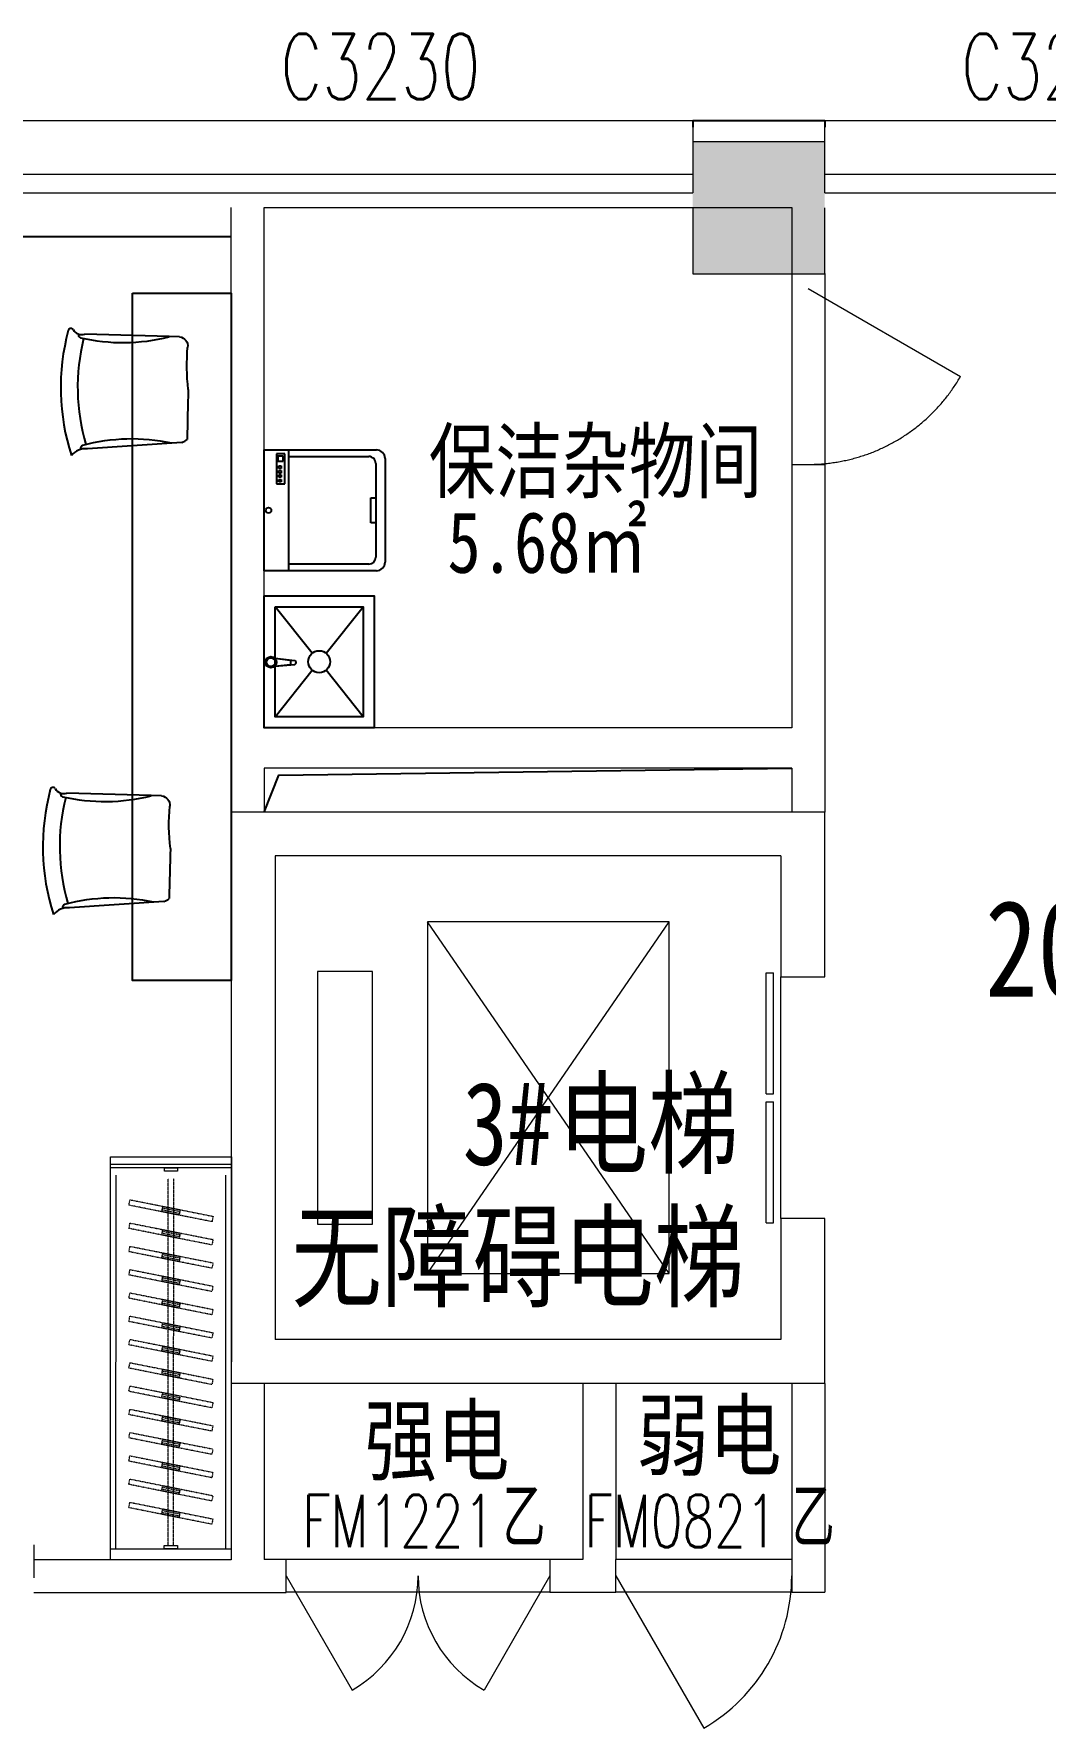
# Model space of a CAD drawing. Header units: millimetres. Extents: x 33621 to 401573, y -91663 to 133135.
# Drawn here: x 364233 to 368833, y 51327 to 59035 of the extents above; entities that cross this region are included whole.
import ezdxf

# ---------------------------------------------------------------- set-up
doc = ezdxf.new("R2010")
doc.units = ezdxf.units.MM
doc.header["$LTSCALE"] = 10
doc.linetypes.add('DASH', pattern=[0.35, 0.25, -0.1])
doc.linetypes.add('HIDDEN', pattern=[0.375, 0.25, -0.125, 0, 0])
doc.layers.get('0').update_dxf_attribs({"color": 253})
for name, color, linetype in [('3', 253, 'Continuous'), ('FC-Text Annotation', 253, 'Continuous'), ('FF-FIXT', 253, 'Continuous'), ('P-活动家具', 253, 'Continuous'), ('PUB_TEXT', 253, 'Continuous'), ('SURFACE', 253, 'Continuous'), ('WINDOW_TEXT', 253, 'Continuous'), ('家具', 253, 'Continuous'), ('平面家具', 253, 'Continuous')]:
    doc.layers.add(name, color=color, linetype=linetype)
for name, color, linetype, lineweight in [('COLUMN', 253, 'Continuous', 0), ('FF-Door【门】', 253, 'Continuous', 0), ('FF-Text【平面文字】', 253, 'Continuous', 0), ('PUB_HATCH', 253, 'Continuous', 0), ('RC-Text【天花文字】', 253, 'Continuous', 0), ('STAIR', 253, 'Continuous', 0), ('WALL', 253, 'Continuous', 0), ('Wall【墙体】', 253, 'Continuous', 0), ('WINDOW', 253, 'Continuous', 0), ('Xline【辅助线】', 253, 'Continuous', 0)]:
    doc.layers.add(name, color=color, linetype=linetype, lineweight=lineweight)
doc.layers.add('审图', color=253, linetype='Continuous', plot=False)
doc.styles.add('_TCH_WINDOW', font='SIMPLEX', dxfattribs={"bigfont": 'GBCBIG'})
doc.styles.add('宋体', font='', dxfattribs={"width": 0.7})
doc.styles.add('文字', font='')
doc.styles.get('宋体').set_extended_font_data('SimSun')
doc.styles.get('文字').set_extended_font_data('SimSun')

# ---------------------------------------------------------------- blocks, each defined once
blk = doc.blocks.new('$TCHSYS$LDOR22D')
for p, q in [((-0.5166666666663638, 0.8332552583810156), (-0.0166666666667101, 0.8332552583810156)), ((-0.5166666666663638, 0.8332552583810156), (-0.5166666666663638, 0.6666666666662593)), ((-0.0166666666667101, 0.8332552583810156), (-0.0166666666667101, 0.6666666666662593)), ((0.0166666666666089, 0.8332552583810156), (0.0166666666666089, 0.6666666666662593)), ((0.0166666666666089, 0.8332552583810156), (0.5166666666662572, 0.8332552583810156)), ((0.5166666666662572, 0.8332552583810156), (0.5166666666662572, 0.6666666666662593)), ((-0.5166666666663638, 0.6666666666662593), (-0.0166666666667101, 0.6666666666662593)), ((0.0166666666666089, 0.6666666666662593), (0.5166666666662572, 0.6666666666662593)), ((-0.5000000000000071, 0.4999999999999858), (0.5000000000000373, 0.4999999999999858))]:
    blk.add_line(p, q)
blk = doc.blocks.new('$WINLIB2D$00000004')
for p, q in [((-0.5, 0.5), (0.5, 0.5)), ((-0.5, 0.5), (-0.5, -0.5)), ((0.5, -0.5), (0.5, 0.5)), ((-0.5, 0.2405796575893152), (0.5, 0.2405796575893152)), ((-0.5, -0.5), (0.5, -0.5))]:
    blk.add_line(p, q)
blk = doc.blocks.new('$DorLib2D$00000214')
at = {"color": 0}
blk.add_line((0.4999999999999894, 1.07e-14), (4.62e-14, 0.8660254037843593), dxfattribs=at)
blk.add_arc((0.5000000000005472, -6.359e-13), 1.0000000000008, 120.0000000001199, 180, dxfattribs=at)
blk = doc.blocks.new('$DorLib2D$00000215')
at = {"color": 0}
for p, q in [((-0.4999999999999912, 7.1e-15), (-0.2500000000000249, 0.4330127018921673)), ((0.5000000000000089, 7.1e-15), (0.2500000000000355, 0.4330127018921708))]:
    blk.add_line(p, q, dxfattribs=at)
for centre, radius, start, end in [((-0.4999999999992113, 3.837e-13), 0.4999999999992167, 0, 60.00000000009565), ((0.4999999999988507, 5.151e-13), 0.4999999999989192, 119.9999999999043, 180)]:
    blk.add_arc(centre, radius, start, end, dxfattribs=at)
blk = doc.blocks.new('DOORBLK101')
at = {"layer": 'FF-Door【门】'}
blk.add_line((-0.5, 0), (2e-16, 0.8660254037844385), dxfattribs=at)
at = {"layer": 'FF-Door【门】', "color": 8, "linetype": 'HIDDEN', "ltscale": 15}
blk.add_arc((-0.5, 0), 1, 0, 60, dxfattribs=at)
blk = doc.blocks.new('海龙_0410133832')
at = {"lineweight": -2, "ltscale": 2000, "extrusion": (0, 0, -1)}
for p, q in [((-250.4814920825884, 250.9152745548636), (-202.9058710373938, 252.5107043785975)), ((-202.9058710373938, 252.5107043785975), (180.3771511455997, 263.002603050787)), ((-260.8231167327613, -229.0906620933674), (169.1363584157079, -258.7381702344865))]:
    blk.add_line(p, q, dxfattribs=at)
at = {"lineweight": -2, "ltscale": 2000}
for centre, radius, start, end in [((-244.5593457808718, 208.2773810653016), 43.04720406771158, 97.90744834462814, 186.7843208407771), ((-1223.925048934296, 121.2741380422376), 940.1954223093635, 353.3045730743446, 4.998443159194793), ((-33.54617583751679, -1062.573687927331), 850.2949417570466, 74.75722154571996, 102.1885129233308), ((187.1622762912884, -253.6813167138025), 11.83592781052614, 332.553307667227, 76.10529319764981)]:
    blk.add_arc(centre, radius, start, end, dxfattribs=at)
at = {"lineweight": -2, "ltscale": 2000, "extrusion": (0, 0, -1)}
for centre, radius, start, end in [((-7.407113285735249, 1075.23450935632), 850.3798827065905, 256.8724024432494, 284.3023172104441), ((709.0299087939784, 21.17320996476337), 922.3274847479588, 166.0708309121065, 196.3976377039118), ((-194.3530593356117, 307.0304845455102), 46.1928604712681, 209.9777740011005, 287.6111626774812), ((-198.2009738255292, 258.679219558835), 11.83592781052614, 155.0217762758342, 258.5737617746236), ((-244.2599322209135, 277.1021658647805), 12.03215742649005, 34.68695533580354, 170.3230532542185), ((716.8307728134095, 19.58889045380056), 1006.972571262419, 165.0640736330461, 197.8535782961731), ((30168.43154142145, -805.6727746408432), 29889.46676121572, 178.4330502894095, 178.8692912170718), ((253.070069661364, -186.7473977045156), 43.04720406771155, 280.3759169254544, 317.4548662459425), ((-178.0805099401623, -339.0920648607425), 80.85014674147565, 83.64858049140464, 141.8366641180724)]:
    blk.add_arc(centre, radius, start, end, dxfattribs=at)
blk = doc.blocks.new('海龙0109184221')
at = {"layer": '平面家具', "color": 43, "linetype": 'ByBlock'}
blk.add_lwpolyline([(21.37271260702982, 3126.702316760319), (-428.6272873547859, 3126.702319241362), (-428.6158233364112, 2.4810433388e-06), (21.38417662540451, 0)], close=True, dxfattribs=at)
for p in [(56.98548890510574, 2676.925160036655), (138.4854889051057, 588.703067554161)]:
    blk.add_blockref('海龙_0410133832', p, dxfattribs=at)
blk = doc.blocks.new('trb')
at = {"layer": '家具', "linetype": 'Continuous'}
for p, q in [((537096472.0017095, 3532331297.998846), (537096682.9582691, 3532331129.233599)), ((537096701.6966256, 3532331300.00441), (537096710.1369843, 3532331208.085575)), ((537096701.6966256, 3532331300.00441), (537096709.2115637, 3532331229.813963)), ((537096737.55285, 3532331299.540461), (537096727.7084105, 3532331208.085575)), ((537096737.55285, 3532331299.540461), (537096728.4991843, 3532331229.813963)), ((537096761.04515, 3532331129.233599), (537096972.0017096, 3532331297.998846)), ((537096472.0017095, 3532330897.998846), (537096682.9582691, 3532331066.764094)), ((537096761.04515, 3532331066.764094), (537096972.0017096, 3532330897.998846))]:
    blk.add_line(p, q, dxfattribs=at)
for points in [[(537097022.0017095, 3532331347.998847), (537097022.0017095, 3532330847.998846), (537096422.0017095, 3532330847.998846), (537096422.0017095, 3532331347.998847)], [(537096972.0017096, 3532331297.998846), (537096972.0017096, 3532330897.998846), (537096472.0017095, 3532330897.998846), (537096472.0017095, 3532331297.998846)]]:
    blk.add_lwpolyline(points, close=True, dxfattribs=at)
for centre, radius in [((537096719.8542863, 3532331317.513102), 25.22409493467421), ((537096719.8542863, 3532331317.513102), 20.03222849535814), ((537096722.0017095, 3532331097.998846), 50)]:
    blk.add_circle(centre, radius, dxfattribs=at)
for centre, radius, start, end in [((537096718.855374, 3532331244.372034), 17.46254520879447, 236.4780158779987, 303.5219841220012), ((537096718.9226974, 3532331213.936471), 10.55564958480861, 213.6618492306398, 326.3381507693602)]:
    blk.add_arc(centre, radius, start, end, dxfattribs=at)
blk = doc.blocks.new('ZL_01189999')
at = {"layer": 'FF-FIXT', "linetype": 'Continuous'}
for p, q in [((235.1445002465043, -4.293397069e-07), (-235.144499754766, 0)), ((-274.9994997859467, -38.95999996829778), (-274.999500230886, -549.9867749605328)), ((-244.9251113506034, -73.92398519814014), (-244.9251116819214, -437.2630902947857)), ((213.0411117705516, -42.75598560273647), (-213.0411113167647, -42.75598521810024)), ((-56.62581306858919, -42.75598535966127), (-56.62581308721565, -64.24552837014198)), ((-56.62581308721565, -64.24552837014198), (2.072192729e-07, -64.24552842509001)), ((2.072192729e-07, -64.24552842509001), (56.62581350211985, -64.24552847351879)), ((56.62581350211985, -64.24552847351879), (56.62581351352855, -42.75598546583205)), ((244.9251114248764, -437.2630907380953), (244.9251117329113, -73.92398563865572)), ((274.9994997445028, -549.986775457859), (274.999500230886, -38.96000046376139)), ((-271.8619673654903, -437.2630902742967), (274.9994998516049, -437.2630907706916)), ((121.1551183909177, -456.7080325921997), (257.7557970900088, -456.7080327263101)), ((121.1551183681004, -494.2047665677964), (121.1551183909177, -456.7080325921997)), ((257.7557970900088, -456.7080327263101), (257.7557970827911, -494.2047666981816)), ((257.7557970827911, -494.2047666981816), (121.1551183681004, -494.2047665677964)), ((129.9538284097798, -473.2310512904077), (129.9538284139707, -483.1488797990605)), ((140.8314596496057, -473.2310513034462), (129.9538284097798, -473.2310512904077)), ((129.9538284139707, -483.1488797990605), (140.8314596379641, -483.1488798055797)), ((140.8314596379641, -483.1488798055797), (140.8314596496057, -473.2310513034462)), ((161.1363158107269, -473.231051323004), (150.2586845948826, -473.2310513164848)), ((150.2586845948826, -473.2310513164848), (150.2586845825426, -483.1488798130303)), ((150.2586845825426, -483.1488798130303), (161.1363157925661, -483.1488798232749)), ((161.1363157925661, -483.1488798232749), (161.1363158107269, -473.231051323004)), ((169.8384208034258, -473.2310513313859), (169.838420785265, -483.1488798316568)), ((180.7160519994795, -473.2310513434931), (169.8384208034258, -473.2310513313859)), ((169.838420785265, -483.1488798316568), (180.7160520039033, -483.1488798456266)), ((180.7160520039033, -483.1488798456266), (180.7160519994795, -473.2310513434931)), ((190.8684523939155, -473.231051349081), (190.8684523832053, -483.1488798493519)), ((201.7460835962556, -473.2310513593256), (190.8684523939155, -473.231051349081)), ((190.8684523832053, -483.1488798493519), (201.7460835850798, -483.1488798642531)), ((201.7460835850798, -483.1488798642531), (201.7460835962556, -473.2310513593256)), ((223.8878771609161, -487.5876695727929), (223.8878771751188, -464.4279505349695)), ((223.8878771751188, -464.4279505349695), (246.466471967753, -464.4279505545273)), ((246.4664719628636, -487.5876695867628), (223.8878771609161, -487.5876695727929)), ((246.466471967753, -464.4279505545273), (246.4664719628636, -487.5876695867628)), ((-274.999500230886, -549.9867749605328), (274.9994997445028, -549.986775457859))]:
    blk.add_line(p, q, dxfattribs=at)
at = {"layer": 'FF-FIXT', "linetype": 'Continuous', "extrusion": (0, 0, -1)}
for centre, major_axis, ratio, start_param, end_param in [((-235.1444997838698, -38.96000000275672), (-39.85500000571919, -7.8608965e-09), 0.9775435953725558, 1.1208763e-09, 1.570796327744823), ((-213.0411113400478, -73.92398522142321), (-31.88400000206082, -3.43914963e-08), 0.9775435955022276, 2.02852e-09, 1.570796328606429), ((213.0411117528565, -73.92398560978472), (-31.88399999461024, -4.89605655e-08), 0.9775435956722383, 1.570796329053116, 3.141592656085787), ((235.1445002078544, -38.96000042837113), (-39.8550000061847, 4.97431851e-08), 0.9775435953611676, 1.570796326518881, 3.141592653208218)]:
    blk.add_ellipse(centre, major_axis=major_axis, ratio=ratio, start_param=start_param, end_param=end_param, dxfattribs=at)
at = {"layer": 'FF-FIXT', "linetype": 'Continuous', "extrusion": (0, 0, -0.9999999999999998)}
blk.add_ellipse((-2.253800631e-07, -530.1355529529973), major_axis=(-12.77775263884322, -1.253208248e-07), ratio=0.9775435958008358, start_param=1.57079632665277, end_param=7.853981633832356, dxfattribs=at)
blk = doc.blocks.new('海龙0826144329')
at = {"color": 8}
for points in [[(-29.57368529075757, 1769.017199303955), (-29.56602701405063, 1784.017197349109), (30.43396516609937, 1783.986564242048), (30.42630688939244, 1768.986566196894)], [(-29.57368529075757, 1769.017199303955), (-29.56602701405063, 1784.017197349109), (30.43396516609937, 1783.986564242048), (30.42630688939244, 1768.986566196894)], [(29.57368529029191, 65.12507671560161), (29.56602701311931, 50.12507867068052), (-30.43396516656503, 50.15571177774109), (-30.4263068898581, 65.15570982266217)]]:
    blk.add_lwpolyline(points, close=True, dxfattribs=at)
for points in [[(-250.4339364939369, 50.26803317014127), (-249.5659983409569, 1750.268046203302)], [(249.5659983404912, 50.0127572780475), (250.4339364930056, 1750.012770311208)]]:
    blk.add_lwpolyline(points, dxfattribs=at)
at = {"color": 8, "linetype": 'DASH', "ltscale": 0.006}
for points in [[(-12.92630917066708, 65.14677516650409), (-12.07368757156655, 1735.14679210959)], [(12.07368757110089, 65.1340113717597), (12.92630917020142, 1735.134028315078)]]:
    blk.add_lwpolyline(points, dxfattribs=at)
for points in [[(186.6884599807672, 1538.465851631714), (-190.8754763319157, 1613.768401363399), (-185.9857003754005, 1638.285540085053), (191.5782359372824, 1562.982990353135)], [(37.1339137791656, 1568.293484966969), (-41.32093013031408, 1583.940768028144), (-36.4311541733332, 1608.457906749798), (42.02368973568082, 1592.810623688623)], [(38.6008465657942, 1575.648626583395), (-39.85399734321982, 1591.29590964457), (-37.89808696042746, 1601.102765133371), (40.55675694858655, 1585.455482072197)], [(186.6344015495851, 1432.58349869051), (-190.9295347630978, 1507.886048422428), (-186.0397588065825, 1532.403187143849), (191.5241775061003, 1457.100637412164)], [(37.07985534798354, 1462.411132025765), (-41.37498856149614, 1478.05841508694), (-36.48521260451526, 1502.575553808594), (41.96963130449876, 1486.928270747419)], [(38.54678813461215, 1469.766273642191), (-39.90805577440188, 1485.413556703366), (-37.95214539160952, 1495.220412192168), (40.50269851740449, 1479.573129130993)], [(186.5803431184031, 1326.701145749306), (-190.9835931942798, 1402.003695481224), (-186.0938172377646, 1426.520834202645), (191.4701190749183, 1351.21828447096)], [(37.02579691633582, 1356.528779084561), (-41.42904699267819, 1372.176062145736), (-36.53927103616297, 1396.69320086739), (41.9155728733167, 1381.045917806216)], [(38.49272970343008, 1363.88392070122), (-39.96211420558393, 1379.531203762162), (-38.00620382279158, 1389.338059250964), (40.44864008622243, 1373.690776189789)], [(186.526284687221, 1220.818792808102), (-191.0376516254619, 1296.12134254002), (-186.1478756689466, 1320.638481261674), (191.4160606437363, 1245.335931529756)], [(36.97173848515376, 1250.646426143357), (-41.48310542386025, 1266.293709204532), (-36.59332946734503, 1290.810847926186), (41.86151444166898, 1275.163564865011)], [(38.43867127224803, 1258.001567760017), (-40.01617263676599, 1273.648850821191), (-38.06026225443929, 1283.45570630976), (40.39458165504038, 1267.808423248585)], [(186.4722262555733, 1114.936439866898), (-191.0917100566439, 1190.238989598816), (-186.2019341001287, 1214.75612832047), (191.3620022125542, 1139.453578588553)], [(36.91768005397171, 1144.764073202386), (-41.53716385504231, 1160.411356263561), (-36.64738789852709, 1184.928494984982), (41.80745601048693, 1169.281211923808)], [(38.38461284106598, 1152.119214818813), (-40.07023106794804, 1167.766497879987), (-38.11432068562135, 1177.573353368556), (40.34052322385832, 1161.926070307381)], [(186.4181678243913, 1009.054086925694), (-191.1457684882916, 1084.356636657612), (-186.2559925313107, 1108.873775379266), (191.3079437813721, 1033.571225647349)], [(186.3641093932092, 903.1717339844909), (-191.1998269194737, 978.4742837164085), (-186.3100509624928, 1002.991422438062), (191.2538853497244, 927.688872706145)], [(36.86362162278965, 1038.881720261183), (-41.59122228622436, 1054.529003322357), (-36.70144632970914, 1079.046142043778), (41.75339757930487, 1063.398858982604)], [(38.33055440988392, 1046.236861877609), (-40.1242894991301, 1061.884144938783), (-38.16837911680341, 1071.691000427352), (40.28646479221061, 1056.043717366177)], [(36.8095631916076, 932.9993673199787), (-41.64528071740642, 948.6466503811534), (-36.7555047608912, 973.1637891025748), (41.69933914812282, 957.5165060416329)], [(38.27649597870186, 940.3545089364051), (-40.17834793077781, 956.0017919975797), (-38.22243754798547, 965.8086474861484), (40.23240636102855, 950.1613644249736)], [(186.3100509620272, 797.2893810435198), (-191.2538853506557, 872.5919307752047), (-186.3641093941405, 897.1090694968589), (191.1998269185423, 821.8065197649412)], [(36.75550476042554, 827.1170143787749), (-41.69933914858847, 842.7642974399496), (-36.80956319207326, 867.2814361616037), (41.64528071694076, 851.6341531004291)], [(38.22243754705414, 834.4721559952013), (-40.23240636195987, 850.119439056376), (-38.27649597916752, 859.9262945449447), (40.1783479298465, 844.2790114837698)], [(186.2559925308451, 691.407028102316), (-191.3079437818378, 766.7095778340008), (-186.4181678253226, 791.226716555655), (191.1457684873603, 715.9241668237373)], [(36.70144632924348, 721.234661437571), (-41.7533975802362, 736.8819444987457), (-36.86362162325532, 761.3990832203999), (41.5912222857587, 745.7518001592252)], [(38.16837911587209, 728.5898030539973), (-40.28646479314192, 744.2370861151721), (-38.33055441034958, 754.0439416039735), (40.12428949866444, 738.3966585427988)], [(186.201934099663, 585.5246751611121), (-191.3620022130199, 660.827224892797), (-186.4722262565046, 685.3443636144511), (191.0917100561782, 610.0418138827663)], [(36.64738789759577, 615.3523084963672), (-41.80745601141825, 630.9995915575417), (-36.91768005490303, 655.516730279196), (41.53716385457665, 639.8694472180213)], [(38.11432068469003, 622.7074501127936), (-40.34052322432398, 638.3547331739682), (-38.38461284153164, 648.1615886627696), (40.07023106748238, 632.5143056015949)], [(186.147875668481, 479.6423222199082), (-191.4160606442019, 554.9448719518259), (-186.5262846876867, 579.4620106732472), (191.0376516249962, 504.1594609415624)], [(36.59332946641371, 509.4699555551633), (-41.86151444260031, 525.1172386163379), (-36.97173848608509, 549.6343773379922), (41.48310542339459, 533.9870942768174)], [(38.06026225350797, 516.8250971715897), (-40.39458165550604, 532.4723802327643), (-38.43867127271369, 542.2792357215658), (40.01617263630032, 526.631952660391)], [(186.0938172372989, 373.7599692787044), (-191.470119075384, 449.0625190106221), (-186.5803431188687, 473.5796577320434), (190.9835931938141, 398.2771080003585)], [(36.53927103523165, 403.5876026139594), (-41.91557287378237, 419.2348856751341), (-37.02579691726715, 443.7520243967883), (41.42904699174687, 428.1047413356136)], [(38.00620382232592, 410.9427442306187), (-40.4486400866881, 426.5900272917933), (-38.49272970436141, 436.3968827803619), (39.96211420511827, 420.7495997191872)], [(186.0397588056512, 267.8776163375005), (-191.524177506566, 343.1801660694182), (-186.6344015500508, 367.6973047910724), (190.9295347626321, 292.3947550591547)], [(36.48521260404959, 297.7052496727556), (-41.96963130496442, 313.3525327339303), (-37.0798553484492, 337.8696714555845), (41.37498856056481, 322.2223883944098)], [(37.95214539114386, 305.0603912894148), (-40.50269851787016, 320.7076743505895), (-38.54678813554347, 330.5145298391581), (39.90805577393621, 314.8672467779834)], [(185.9857003744691, 161.9952633962966), (-191.5782359382138, 237.2978131282143), (-186.6884599812329, 261.8149518498685), (190.8754763309844, 186.5124021179508)], [(36.43115417286754, 191.8228967317845), (-42.02368973614648, 207.4701797929592), (-37.13391377963126, 231.9873185143806), (41.32093012938276, 216.3400354532059)], [(37.8980869599618, 199.178038348211), (-40.55675694951787, 214.8253214093856), (-38.60084656672552, 224.6321768979542), (39.85399734228849, 208.9848938367795)]]:
    blk.add_lwpolyline(points, close=True, dxfattribs=at)
blk.add_lwpolyline([(274.5659950822592, 49.99999348353594), (274.5404674927704, 2.328306e-10), (-275.459460824728, 0.2808034813497215), (-275.4339332357049, 50.28079696488567)], close=True)
at = {"layer": 'FF-Text【平面文字】'}
for points in [[(-275.459460824728, 0.2808034813497215), (-274.5404674937017, 1800.280803481349), (275.4594608242623, 1800), (274.5404674927704, 0)], [(-274.5659950827248, 1784.14228253602), (-274.5404674937017, 1834.142276019557), (275.4594608242623, 1833.861472538207), (275.4339332347736, 1783.861479054904)]]:
    blk.add_lwpolyline(points, close=True, dxfattribs=at)

msp = doc.modelspace()

# ---------------------------------------------------------------- hatches: boundary and pattern name
at = {"layer": 'PUB_HATCH'}
msp.add_hatch(color=256, dxfattribs=at).paths.add_polyline_path([(367230.5022837231, 57943.68022458977), (367830.5022837231, 57943.68022458977), (367830.5022837231, 58543.68022458976), (367230.5022837231, 58543.68022458976)])

# ---------------------------------------------------------------- linework, layer by layer
at = {"layer": '3'}
msp.add_lwpolyline([(365280.5022837112, 55494.81875124224), (365347.1109424669, 55663.18232198991), (367680.5022837173, 55694.81875124457)], dxfattribs=at)
at = {"layer": 'COLUMN'}
for p, q in [((367830.5022837231, 58543.68022458976), (367230.5022837231, 58543.68022458976)), ((367230.5022838377, 58243.68022462818), (367230.5022837231, 57943.68022458977)), ((367830.5022837231, 57943.68022458977), (367830.5022836342, 58243.68022462656)), ((367230.5022837231, 57943.68022458977), (367830.5022837231, 57943.68022458977))]:
    msp.add_line(p, q, dxfattribs=at)
at = {"layer": 'P-活动家具', "color": 8, "linetype": 'DASH'}
msp.add_line((365129.0097102679, 58111.40316870179), (360629.0097100993, 58111.40316870179), dxfattribs=at)
at = {"layer": 'STAIR'}
for p, q in [((367123.2576966908, 53394.81875124387), (366023.2576966907, 54994.81875124318)), ((366023.2576966907, 53394.81875124387), (367123.2576966908, 54994.81875124318)), ((366023.2576966907, 54994.81875124318), (366023.2576966907, 53394.81875124387)), ((367123.2576966908, 54994.81875124318), (366023.2576966907, 54994.81875124318)), ((367123.2576966908, 53394.81875124387), (367123.2576966908, 54994.81875124318)), ((365523.2576966908, 54769.81875124644), (365523.2576966908, 53619.81875124364)), ((365773.2576966907, 54769.81875124644), (365523.2576966908, 54769.81875124644)), ((365773.2576966907, 53619.81875124364), (365773.2576966907, 54769.81875124644)), ((365523.2576966908, 53619.81875124364), (365773.2576966907, 53619.81875124364)), ((366023.2576966907, 53394.81875124387), (367123.2576966908, 53394.81875124387))]:
    msp.add_line(p, q, dxfattribs=at)
at = {"layer": 'SURFACE'}
for p, q in [((367230.5022837341, 58641.40316864336), (367230.5022837341, 58611.403168655)), ((367230.5022837341, 58641.40316864336), (367530.5022837289, 58641.40316865499)), ((367530.5022837154, 58641.40316865547), (367830.5022837341, 58641.40316864336)), ((367830.5022837341, 58641.40316864336), (367830.5022837341, 58611.40316865546))]:
    msp.add_line(p, q, dxfattribs=at)
at = {"layer": 'WALL'}
for p, q in [((367830.5022836828, 55494.81875128043), (365130.5022837117, 55494.81875128043)), ((365130.5022837117, 55494.81875128043), (365130.5022837117, 52894.81875129347)), ((367830.5022837257, 54744.81875147041), (367830.5022836828, 55494.81875128043)), ((367630.5022837843, 55294.81875128136), (365330.5022837117, 55294.81875128136)), ((365330.5022837117, 55294.81875128136), (365330.5022837117, 53094.81875119498)), ((367630.5022837843, 55294.81875128136), (367630.5022837266, 54744.81875147041)), ((367630.5022837266, 54744.81875147041), (367830.5022837257, 54744.81875147041)), ((367830.5022837257, 53644.81875116541), (367630.5022837266, 53644.81875116541)), ((367630.5022837266, 53644.81875116541), (367630.5022837843, 53094.81875119474)), ((367830.5022836828, 52894.81875129347), (367830.5022837257, 53644.81875116541)), ((367630.5022837843, 53094.81875119474), (365330.5022837117, 53094.81875119498)), ((367830.5022836828, 52894.81875129347), (365130.5022837117, 52894.81875129347))]:
    msp.add_line(p, q, dxfattribs=at)
at = {"layer": 'Wall【墙体】', "color": 6}
for p, q in [((367680.5022836987, 57944.81875136447), (367680.5022837541, 55878.68039419245)), ((367830.5022837727, 57944.81875136447), (367830.5022837122, 55528.68039423879)), ((367680.5022802901, 57076.42617016379), (367830.5022802901, 57076.42617016356)), ((367680.5022802895, 57076.42616962618), (367830.5022837778, 57076.42616962618)), ((365130.5022841564, 55844.81875124527), (365130.5022837112, 55494.81875124224)), ((367830.5022837313, 55769.81875124224), (367830.5022837313, 55494.81875124224)), ((365280.5022832693, 55694.81875124457), (365280.5022837112, 55494.81875124224)), ((367680.5022832163, 55694.81875124457), (365280.5022832693, 55694.81875124457)), ((367680.5022832163, 55694.81875124457), (367680.5022837313, 55494.81875124224)), ((365280.5022837112, 55494.81875124224), (365130.5022837112, 55494.81875124224)), ((367830.5022837313, 55494.81875124224), (367680.5022837313, 55494.81875124224)), ((365280.5022836596, 52894.81875059498), (365130.5022836595, 52894.81875059498)), ((365280.5022836596, 52894.81875059498), (365280.5022836484, 52094.81875064713)), ((366730.5022836721, 52894.81875059521), (366730.5022836418, 52094.81875064713)), ((366880.5022836721, 52894.81875059521), (366730.5022836721, 52894.81875059521)), ((366880.5022836721, 52894.81875059521), (366880.5022836484, 52094.81875081197)), ((367680.5022836722, 52894.81875059521), (367680.5022836857, 52094.81875081197)), ((367830.5022836721, 52894.81875059521), (367680.5022836722, 52894.81875059521)), ((367830.5022836721, 52894.81875059521), (367830.5022836926, 51944.81875081174)), ((365130.5022836595, 52864.81875086785), (365130.5022836428, 52093.6802237844)), ((364232.5535597696, 52160.26464107819), (364232.5535597696, 52011.40316865802)), ((365130.5022836726, 52092.54169622482), (364232.5535597696, 52092.54169627395)), ((365380.5022836968, 52093.68022315297), (365280.5022836484, 52093.68022308778)), ((365380.5022836968, 51943.68022293644), (365380.5022836968, 52093.68022315297)), ((366730.5022836418, 52094.81875064713), (366580.5022832898, 52094.81875071232)), ((366580.5022832898, 52094.81875071232), (366580.5022832898, 51944.81875049579)), ((366880.5022836969, 51944.81875068717), (366880.5022836969, 52094.81875075865)), ((367680.5022836857, 52094.81875081197), (367680.5022836968, 51944.81875082455)), ((364232.5535597696, 51943.68022385402), (365380.5022836968, 51943.68022293644)), ((366580.5022832898, 51944.81875049579), (366805.5022836721, 51944.81875063572)), ((366805.5022836721, 51944.81875063572), (366880.5022836969, 51944.81875068717)), ((367680.5022836968, 51944.81875082455), (367830.5022836926, 51944.81875081174))]:
    msp.add_line(p, q, dxfattribs=at)
at = {"layer": 'WINDOW'}
for p, q in [((366580.5022836726, 52094.81875063572), (365380.5022836726, 52094.81875063572)), ((367680.502283592, 52094.81875063572), (366880.5022835921, 52094.81875063572)), ((366580.5022836726, 51944.81875063572), (365380.5022836726, 51944.81875063572)), ((367680.502283592, 51944.81875063572), (366880.5022835921, 51944.81875063572))]:
    msp.add_line(p, q, dxfattribs=at)
at = {"layer": 'Xline【辅助线】'}
for p, q in [((365130.5022841439, 55878.68039419292), (365130.5022841439, 58244.81875131255)), ((365280.5022841439, 55878.68039419292), (365280.5022841439, 58244.81875131255))]:
    msp.add_line(p, q, dxfattribs=at)
msp.add_lwpolyline([(367680.5022837541, 55878.68039419269), (365280.5022841439, 55878.68039419269), (365280.5022841439, 58244.81875131255), (367680.5022837541, 58244.81875131255)], close=True, dxfattribs=at)

# ---------------------------------------------------------------- block references
at = {"xscale": 800.000000537606, "yscale": 800.000000537606, "zscale": 800.000000537606, "rotation": 270.0000001247976}
msp.add_blockref('DOORBLK101', (367755.5022811623, 57476.4261698951), dxfattribs=at)
at = {"layer": 'FF-Text【平面文字】', "xscale": -1}
msp.add_blockref('海龙0109184221', (364701.8838342799, 54728.94090826204), dxfattribs=at)
at = {"layer": 'PUB_HATCH', "xscale": -1, "rotation": 270}
msp.add_blockref('ZL_01189999', (365830.489043915, 56867.43987012025), dxfattribs=at)
at = {"layer": 'RC-Text【天花文字】'}
msp.add_blockref('海龙0826144329', (364855.9618161798, 52092.54169622482), dxfattribs=at)
at = {"layer": 'WINDOW'}
ref = msp.add_blockref('$WINLIB2D$00000004', (365630.5022837332, 58476.403168655), dxfattribs=dict(at, xscale=3200, yscale=-330, zscale=3200))
ref.add_attrib('A', 'C3230', (365355.3161226518, 58737.65316861891), dxfattribs={"layer": 'WINDOW_TEXT', "height": 297.5, "style": '_TCH_WINDOW', "width": 0.7058823529411766})
ref = msp.add_blockref('$WINLIB2D$00000004', (369430.5022837038, 58476.40316865547), dxfattribs=dict(at, xscale=3200, yscale=-330, zscale=3200))
ref.add_attrib('A', 'C3230', (368452.0413564121, 58737.65316865966), dxfattribs={"layer": 'WINDOW_TEXT', "height": 297.5, "style": '_TCH_WINDOW', "width": 0.7058823529411766})
for name, p, xscale, yscale, zscale, rotation in [('$TCHSYS$LDOR22D', (367730.5022837312, 54194.81875124364), -1100, -200, -1100, 270), ('$DorLib2D$00000215', (365980.5022836726, 52019.81875063572), 1200, 1200, 1200, 180), ('$DorLib2D$00000214', (367280.502283592, 52019.81875063572), 800, 800, 800, 180)]:
    msp.add_blockref(name, p, dxfattribs=dict(at, xscale=xscale, yscale=yscale, zscale=zscale, rotation=rotation))
at = {"layer": '家具', "color": 251, "extrusion": (0, 0, -1), "xscale": -1, "zscale": -1, "rotation": 270.0001901183059}
msp.add_blockref('trb', (-3532694846.290269, -537052264.2660259), dxfattribs=at)

# ---------------------------------------------------------------- texts
at = {"layer": 'FC-Text Annotation', "style": '文字', "width": 0.8}
for s, height, p in [('保洁杂物间', 278.1702946994823, (366028.6885856388, 56952.25798424194)), ('5.68㎡', 278.1702946994823, (366114.1321241062, 56583.18965453421)), ('20.18㎡', 438.5811050578959, (368560.5750909325, 54654.92664367915))]:
    msp.add_text(s, height=height, dxfattribs=at).set_placement(p)
at = {"layer": 'PUB_TEXT', "style": '宋体', "width": 0.8}
for s, height, p in [('电梯', 377.6371308016877, (366615.1398914873, 53889.58911964251)), ('3#', 377.6371308016877, (366183.0723809393, 53889.58911964251)), ('强电', 302.1097046413502, (365736.734190163, 52485.07554716198)), ('弱电', 302.1097046413502, (366974.527804124, 52507.64250569744))]:
    msp.add_text(s, height=height, dxfattribs=at).set_placement(p)
at = {"layer": 'WINDOW_TEXT', "style": '_TCH_WINDOW'}
for p in [(366365.0129219701, 52149.81875089626), (367681.0129218891, 52149.81875155866)]:
    msp.add_text('乙', height=270.0709219858156, dxfattribs=at).set_placement(p)
at = {"layer": 'WINDOW_TEXT', "style": '_TCH_WINDOW', "width": 0.7058823529411766}
for s, p in [('FM1221', (365453.0129219701, 52149.81875089626)), ('FM0821', (366737.0129218891, 52149.81875155866))]:
    msp.add_text(s, height=238, dxfattribs=at).set_placement(p)
at = {"layer": '审图', "color": 6, "style": '宋体', "width": 0.8}
msp.add_text('无障碍电梯', height=377.6371308016877, dxfattribs=at).set_placement((365404.6906776179, 53282.54911640752))

doc.saveas('drawing.dxf')
